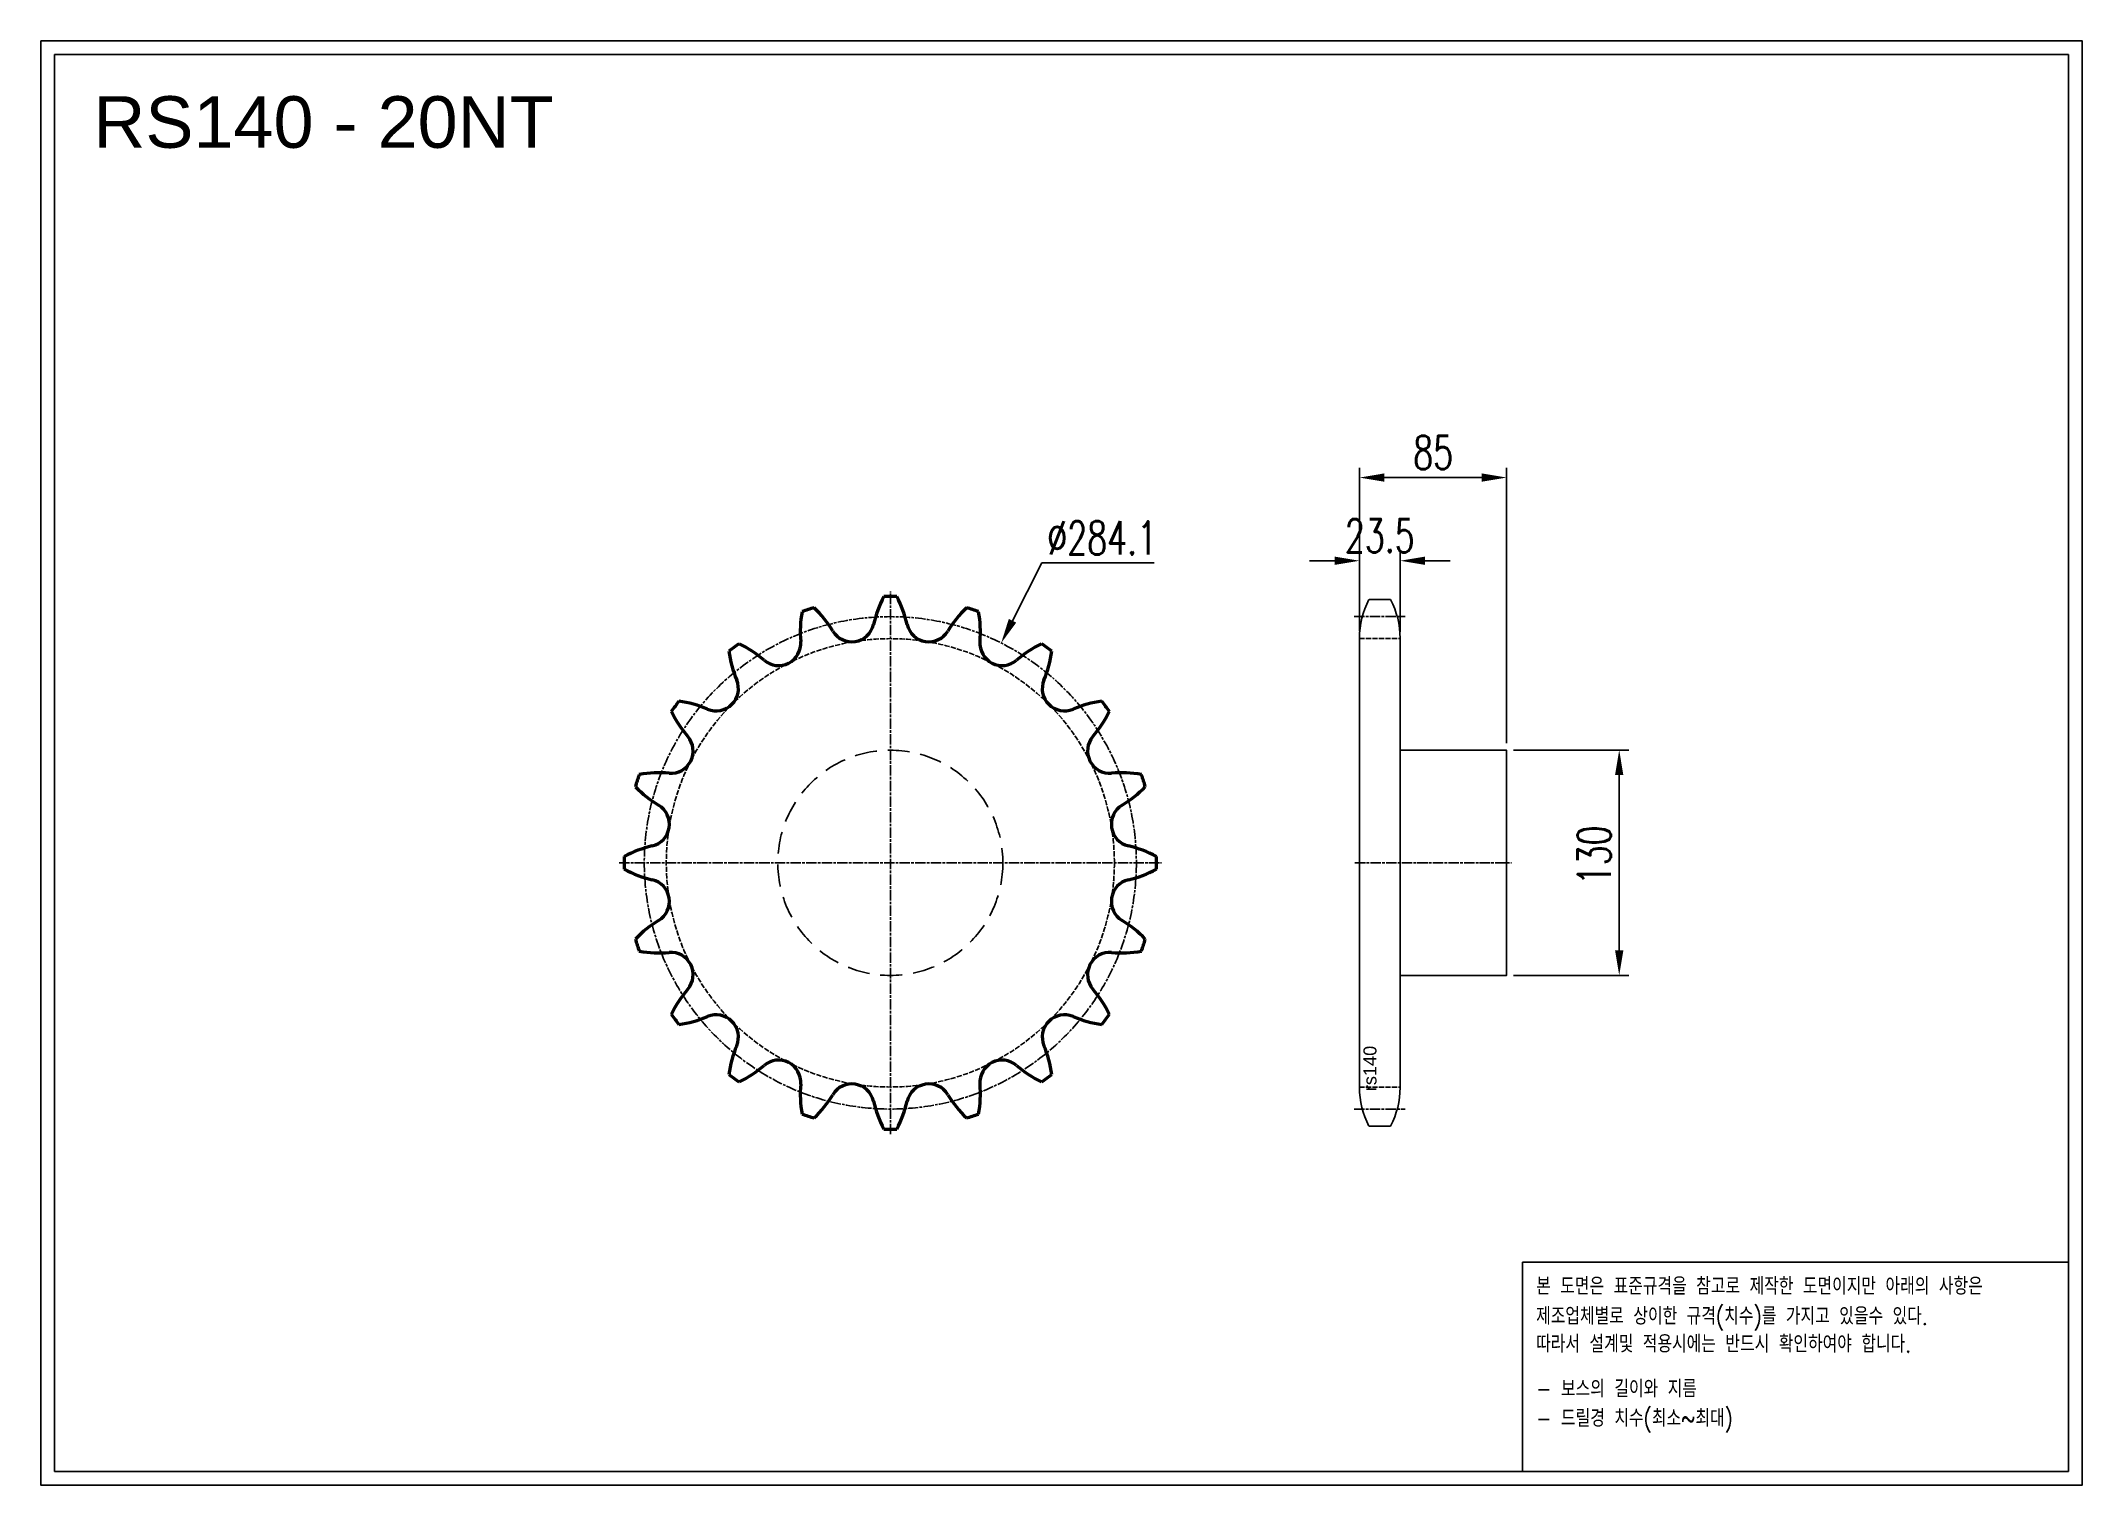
# Model space of a CAD drawing. Header units: millimetres. Extents: x -4232 to -3053, y 40753 to 41587.
import ezdxf

# ---------------------------------------------------------------- set-up
doc = ezdxf.new("R2010")
doc.units = ezdxf.units.MM
for name, pattern in [('AM_ISO02W050', [7.5, 6, -1.5]), ('AM_ISO02W050x2', [3.75, 3, -0.75]), ('AM_ISO08W050', [18, 12, -1.5, 3, -1.5]), ('AM_ISO08W050x2', [9, 6, -0.75, 1.5, -0.75]), ('HIDDEN', [9.525, 6.35, -3.175])]:
    doc.linetypes.add(name, pattern=pattern)
for name, color, linetype, lineweight in [('AM_0N', 7, 'Continuous', 50), ('AM_3N', 6, 'AM_ISO02W050', 25), ('AM_7', 4, 'AM_ISO08W050', 25), ('AM_7N', 4, 'AM_ISO08W050', 25)]:
    doc.layers.add(name, color=color, linetype=linetype, lineweight=lineweight)
doc.layers.add('HL', color=2, linetype='HIDDEN')
doc.layers.add('S-DIM', color=7, linetype='Continuous')
doc.styles.add('HAN', font='ROMANS.shx', dxfattribs={"width": 0.7, "bigfont": 'whgtxt.shx'})
doc.styles.add('HSG', font='SIMPLEX.shx', dxfattribs={"width": 0.7, "bigfont": 'HSG.shx'})
doc.styles.get("Standard").update_dxf_attribs({"font": 'arial.ttf'})
doc.dimstyles.new('APP32', dxfattribs={"dimscale": 8, "dimtxt": 2.4, "dimasz": 1.8, "dimexe": 0.7, "dimexo": 0.5, "dimgap": 0.6, "dimtad": 1, "dimtoh": 1, "dimdec": 1, "dimrnd": 0.01, "dimzin": 9, "dimdsep": 46, "dimtxsty": 'HSG', "dimcen": 0, "dimclrd": 1, "dimclre": 1, "dimclrt": 256, "dimazin": 2, "dimtp": 1, "dimtm": 1, "dimtfac": 0.5, "dimtdec": 1, "dimtofl": 0, "dimtmove": 0, "dimatfit": 3, "dimfxl": 0, "dimtvp": 1, "dimtolj": 2, "dimlwd": -1, "dimlwe": -1, "dimarcsym": 0})

# ---------------------------------------------------------------- blocks, each defined once
blk = doc.blocks.new('*D1')
at = {"layer": 'Defpoints', "color": 0, "transparency": 16777216}
for p in [(-3447.3, 41286.8), (-3470.8, 41242.1), (-3447.3, 41241.8)]:
    blk.add_point(p, dxfattribs=at)
at = {"layer": 'S-DIM', "color": 1, "transparency": 16777216}
for p, q in [((-3485.2, 41286.8), (-3499.6, 41286.8)), ((-3470.8, 41246.1), (-3470.8, 41292.4)), ((-3447.3, 41245.8), (-3447.3, 41292.4)), ((-3432.9, 41286.8), (-3418.5, 41286.8))]:
    blk.add_line(p, q, dxfattribs=at)
for points in [[(-3485.2, 41289.2), (-3485.2, 41284.4), (-3470.8, 41286.8)], [(-3432.9, 41289.2), (-3432.9, 41284.4), (-3447.3, 41286.8)]]:
    blk.add_solid(points, dxfattribs=at)
at = {"layer": 'S-DIM', "transparency": 16777216, "insert": (-3459.1, 41301.2), "char_height": 19.2, "attachment_point": 5, "style": 'HSG'}
blk.add_mtext('\\A2;23.5', dxfattribs=at)
blk = doc.blocks.new('*D2')
at = {"layer": 'Defpoints', "color": 0, "transparency": 16777216}
for p in [(-3385.8, 41334.8), (-3470.8, 41242.1), (-3385.8, 41177.5)]:
    blk.add_point(p, dxfattribs=at)
at = {"layer": 'S-DIM', "color": 1, "transparency": 16777216}
for p, q in [((-3470.8, 41246.1), (-3470.8, 41340.4)), ((-3385.8, 41181.5), (-3385.8, 41340.4)), ((-3456.4, 41334.8), (-3400.2, 41334.8))]:
    blk.add_line(p, q, dxfattribs=at)
for points in [[(-3456.4, 41337.2), (-3456.4, 41332.4), (-3470.8, 41334.8)], [(-3400.2, 41337.2), (-3400.2, 41332.4), (-3385.8, 41334.8)]]:
    blk.add_solid(points, dxfattribs=at)
at = {"layer": 'S-DIM', "transparency": 16777216, "insert": (-3428.3, 41349.2), "char_height": 19.2, "attachment_point": 5, "style": 'HSG'}
blk.add_mtext('\\A2;85', dxfattribs=at)
blk = doc.blocks.new('*D3')
at = {"layer": 'Defpoints', "color": 0, "transparency": 16777216}
for p in [(-3385.8, 41177.5), (-3385.8, 41047.5), (-3320.8, 41047.5)]:
    blk.add_point(p, dxfattribs=at)
at = {"layer": 'S-DIM', "color": 1, "transparency": 16777216}
for p, q in [((-3381.8, 41177.5), (-3315.2, 41177.5)), ((-3320.8, 41163.1), (-3320.8, 41061.9)), ((-3381.8, 41047.5), (-3315.2, 41047.5))]:
    blk.add_line(p, q, dxfattribs=at)
for points in [[(-3323.2, 41163.1), (-3318.4, 41163.1), (-3320.8, 41177.5)], [(-3323.2, 41061.9), (-3318.4, 41061.9), (-3320.8, 41047.5)]]:
    blk.add_solid(points, dxfattribs=at)
at = {"layer": 'S-DIM', "transparency": 16777216, "insert": (-3335.2, 41116.8), "char_height": 19.2, "attachment_point": 5, "rotation": 90, "style": 'HSG'}
blk.add_mtext('\\A2;130', dxfattribs=at)
blk = doc.blocks.new('*D4')
at = {"layer": 'Defpoints', "color": 0, "transparency": 16777216}
for p in [(-3677.7, 41239.3), (-3805.7, 40985.6)]:
    blk.add_point(p, dxfattribs=at)
at = {"layer": 'S-DIM', "color": 1, "transparency": 16777216}
for p, q in [((-3654.3, 41285.6), (-3671.2, 41252.1)), ((-3589.3, 41285.6), (-3654.3, 41285.6))]:
    blk.add_line(p, q, dxfattribs=at)
blk.add_solid([(-3673.3, 41253.2), (-3669, 41251.1), (-3677.7, 41239.3)], dxfattribs=at)
at = {"layer": 'S-DIM', "transparency": 16777216, "insert": (-3619.4, 41300), "char_height": 19.2, "attachment_point": 5, "style": 'HSG'}
blk.add_mtext('\\A2;∅284.1', dxfattribs=at)
blk = doc.blocks.new('notice1')
at = {"color": 4}
blk.add_lwpolyline([(-22142.12, 1735.9), (-22053.8, 1735.9), (-22053.8, 1702.07), (-22142.12, 1702.07)], close=True, dxfattribs=at)
at = {"color": 4, "style": 'HAN', "width": 0.8}
for s, p in [('본 도면은 표준규격을 참고로 제작한 도면이지만 아래의 사항은', (-22139.9, 1730.62)), ('제조업체별로 상이한 규격(치수)를 가지고 있을수 있다.', (-22139.9, 1725.78)), ('따라서 설계및 적용시에는 반드시 확인하여야 합니다.', (-22139.9, 1721.28)), ('- 보스의 길이와 지름', (-22139.9, 1714.03)), ('- 드릴경 치수(최소~최대)', (-22139.9, 1709.27))]:
    blk.add_text(s, height=2.7949, dxfattribs=at).set_placement(p)

msp = doc.modelspace()

# ---------------------------------------------------------------- linework, layer by layer
for p, q in [((-3465.29, 41264.34), (-3452.86, 41264.34)), ((-3470.83, 41242.14), (-3470.83, 40982.77)), ((-3447.33, 41242.14), (-3447.33, 40982.77)), ((-3465.29, 40960.57), (-3452.86, 40960.57))]:
    msp.add_line(p, q)
for points in [[(-4232.26, 41586.82), (-3053.46, 41586.82), (-3053.46, 40753.33), (-4232.26, 40753.33)], [(-4224.32, 41578.88), (-3061.4, 41578.88), (-3061.4, 40761.27), (-4224.32, 40761.27)]]:
    msp.add_lwpolyline(points, close=True)
msp.add_lwpolyline([(-3447.33, 41177.46), (-3385.83, 41177.46), (-3385.83, 41047.46), (-3447.33, 41047.46)])
for centre, start, end in [((-3423.53, 41242.14), 152.00824, 180), ((-3494.63, 41242.14), 0, 27.99176), ((-3423.53, 40982.77), 180, 207.99176), ((-3494.63, 40982.77), 332.00824, 0)]:
    msp.add_arc(centre, 47.3, start, end)
at = {"layer": 'AM_0N'}
for centre, radius, start, end in [((-3741.7, 41112.46), 153.66, 106.62064, 109.37936), ((-3832.23, 41211.46), 67.06, 31.25, 45.99358), ((-3686.18, 41234.6), 67.06, 152.00642, 166.75), ((-3741.7, 41112.46), 153.66, 88.62064, 91.37936), ((-3797.21, 41234.6), 67.06, 13.25, 27.99358), ((-3651.16, 41211.46), 67.06, 134.00642, 148.75), ((-3741.7, 41112.46), 153.66, 70.62064, 73.37936), ((-3726.64, 41245.77), 67.06, 170.00642, 184.75), ((-3763.94, 41252.9), 12.83, 211.25, 346.75), ((-3719.45, 41252.9), 12.83, 193.25, 328.75), ((-3756.75, 41245.77), 67.06, 355.25, 9.99358), ((-3741.7, 41112.46), 153.66, 124.62064, 127.37936), ((-3768.58, 41243.9), 67.06, 188.00642, 202.75), ((-3858.4, 41178.64), 67.06, 49.25, 63.99358), ((-3806.25, 41239.16), 12.83, 229.25, 4.75), ((-3677.14, 41239.16), 12.83, 175.25, 310.75), ((-3624.99, 41178.64), 67.06, 116.00642, 130.75), ((-3741.7, 41112.46), 153.66, 52.62064, 55.37936), ((-3714.81, 41243.9), 67.06, 337.25, 351.99358), ((-3842.25, 41213.01), 12.83, 247.25, 22.75), ((-3641.15, 41213.01), 12.83, 157.25, 292.75), ((-3741.7, 41112.46), 153.66, 142.62064, 145.37936), ((-3807.88, 41229.16), 67.06, 206.00642, 220.75), ((-3873.14, 41139.34), 67.06, 67.25, 81.99358), ((-3610.25, 41139.34), 67.06, 98.00642, 112.75), ((-3675.51, 41229.16), 67.06, 319.25, 333.99358), ((-3741.7, 41112.46), 153.66, 34.62064, 37.37936), ((-3868.4, 41177.01), 12.83, 265.25, 40.75), ((-3614.99, 41177.01), 12.83, 139.25, 274.75), ((-3875.01, 41097.4), 67.06, 85.25, 99.99358), ((-3608.38, 41097.4), 67.06, 80.00642, 94.75), ((-3741.7, 41112.46), 153.66, 160.62064, 163.37936), ((-3840.7, 41202.99), 67.06, 224.00642, 238.75), ((-3642.69, 41202.99), 67.06, 301.25, 315.99358), ((-3741.7, 41112.46), 153.66, 16.62064, 19.37936), ((-3882.14, 41134.7), 12.83, 283.25, 58.75), ((-3601.25, 41134.7), 12.83, 121.25, 256.75), ((-3863.83, 41056.94), 67.06, 103.25, 117.99358), ((-3619.56, 41056.94), 67.06, 62.00642, 76.75), ((-3741.7, 41112.46), 153.66, 178.62064, 181.37936), ((-3863.83, 41167.97), 67.06, 242.00642, 256.75), ((-3619.56, 41167.97), 67.06, 283.25, 297.99358), ((-3741.7, 41112.46), 153.66, 358.62064, 1.37936), ((-3882.14, 41090.21), 12.83, 301.25, 76.75), ((-3601.25, 41090.21), 12.83, 103.25, 238.75), ((-3840.7, 41021.92), 67.06, 121.25, 135.99358), ((-3642.69, 41021.92), 67.06, 44.00642, 58.75), ((-3741.7, 41112.46), 153.66, 196.62064, 199.37936), ((-3875.01, 41127.51), 67.06, 260.00642, 274.75), ((-3868.4, 41047.9), 12.83, 319.25, 94.75), ((-3614.99, 41047.9), 12.83, 85.25, 220.75), ((-3608.38, 41127.51), 67.06, 265.25, 279.99358), ((-3741.7, 41112.46), 153.66, 340.62064, 343.37936), ((-3807.88, 40995.75), 67.06, 139.25, 153.99358), ((-3675.51, 40995.75), 67.06, 26.00642, 40.75), ((-3741.7, 41112.46), 153.66, 214.62064, 217.37936), ((-3873.14, 41085.57), 67.06, 278.00642, 292.75), ((-3842.25, 41011.91), 12.83, 337.25, 112.75), ((-3641.15, 41011.91), 12.83, 67.25, 202.75), ((-3610.25, 41085.57), 67.06, 247.25, 261.99358), ((-3741.7, 41112.46), 153.66, 322.62064, 325.37936), ((-3768.58, 40981.01), 67.06, 157.25, 171.99358), ((-3806.25, 40985.76), 12.83, 355.25, 130.75), ((-3677.14, 40985.76), 12.83, 49.25, 184.75), ((-3714.81, 40981.01), 67.06, 8.00642, 22.75), ((-3741.7, 41112.46), 153.66, 232.62064, 235.37936), ((-3858.4, 41046.27), 67.06, 296.00642, 310.75), ((-3624.99, 41046.27), 67.06, 229.25, 243.99358), ((-3741.7, 41112.46), 153.66, 304.62064, 307.37936), ((-3726.64, 40979.14), 67.06, 175.25, 189.99358), ((-3832.23, 41013.45), 67.06, 314.00642, 328.75), ((-3763.94, 40972.01), 12.83, 13.25, 148.75), ((-3686.18, 40990.32), 67.06, 193.25, 207.99358), ((-3797.21, 40990.32), 67.06, 332.00642, 346.75), ((-3719.45, 40972.01), 12.83, 31.25, 166.75), ((-3651.16, 41013.45), 67.06, 211.25, 225.99358), ((-3756.75, 40979.14), 67.06, 350.00642, 4.75), ((-3741.7, 41112.46), 153.66, 250.62064, 253.37936), ((-3741.7, 41112.46), 153.66, 286.62064, 289.37936), ((-3741.7, 41112.46), 153.66, 268.62064, 271.37936)]:
    msp.add_arc(centre, radius, start, end, dxfattribs=at)
at = {"layer": 'AM_3N', "linetype": 'AM_ISO02W050x2'}
for p, q in [((-3470.83, 41241.83), (-3447.33, 41241.83)), ((-3470.83, 40983.09), (-3447.33, 40983.09))]:
    msp.add_line(p, q, dxfattribs=at)
msp.add_circle((-3741.7, 41112.46), 129.37, dxfattribs=at)
at = {"layer": 'AM_7', "linetype": 'AM_ISO08W050x2'}
for p, q in [((-3473.83, 41254.53), (-3444.33, 41254.53)), ((-3473.83, 40970.39), (-3444.33, 40970.39))]:
    msp.add_line(p, q, dxfattribs=at)
msp.add_circle((-3741.7, 41112.46), 142.07, dxfattribs=at)
at = {"layer": 'AM_7N', "linetype": 'AM_ISO08W050x2'}
for p, q in [((-3741.7, 40955.8), (-3741.7, 41269.11)), ((-3898.35, 41112.46), (-3585.04, 41112.46)), ((-3473.4, 41112.46), (-3382.98, 41112.46))]:
    msp.add_line(p, q, dxfattribs=at)
at = {"layer": 'HL', "ltscale": 2}
msp.add_circle((-3741.7, 41112.46), 65, dxfattribs=at)

# ---------------------------------------------------------------- block references
at = {"xscale": 3.570006619481701, "yscale": 3.570006619481701, "zscale": 3.570006619481701}
msp.add_blockref('notice1', (75670.8, 34684.88), dxfattribs=at)

# ---------------------------------------------------------------- texts
msp.add_text('RS140 - 20NT', height=29.7675).set_placement((-4201.9, 41525.1))
msp.add_text('rs140', height=7.5, rotation=90).set_placement((-3460.98, 40980.68))

# ---------------------------------------------------------------- dimensions: what is measured, and where the dimension line sits
at = {"layer": 'S-DIM'}
dim = msp.add_linear_dim(base=(-3385.83, 41334.77), p1=(-3470.83, 41242.14), p2=(-3385.83, 41177.46), dimstyle='APP32', dxfattribs=at)
dim.commit()
dim.dimension.update_dxf_attribs({"geometry": '*D2', "text_midpoint": (-3428.33, 41349.17)})
dim = msp.add_diameter_dim_2p(p1=(-3805.72, 40985.63), p2=(-3677.67, 41239.28), dimstyle='APP32', dxfattribs=at)
dim.commit()
dim.dimension.update_dxf_attribs({"geometry": '*D4', "text_midpoint": (-3619.43, 41285.56), "dimtype": 131})
dim = msp.add_linear_dim(base=(-3447.33, 41286.77), p1=(-3470.83, 41242.14), p2=(-3447.33, 41241.83), dimstyle='APP32', dxfattribs=at)
dim.commit()
dim.dimension.update_dxf_attribs({"geometry": '*D1', "text_midpoint": (-3459.08, 41286.77), "dimtype": 128})
dim = msp.add_linear_dim(base=(-3320.8, 41047.46), p1=(-3385.83, 41177.46), p2=(-3385.83, 41047.46), angle=90, dimstyle='APP32', dxfattribs=at)
dim.commit()
dim.dimension.update_dxf_attribs({"geometry": '*D3', "text_midpoint": (-3320.8, 41116.82), "dimtype": 128})

doc.saveas('drawing.dxf')
